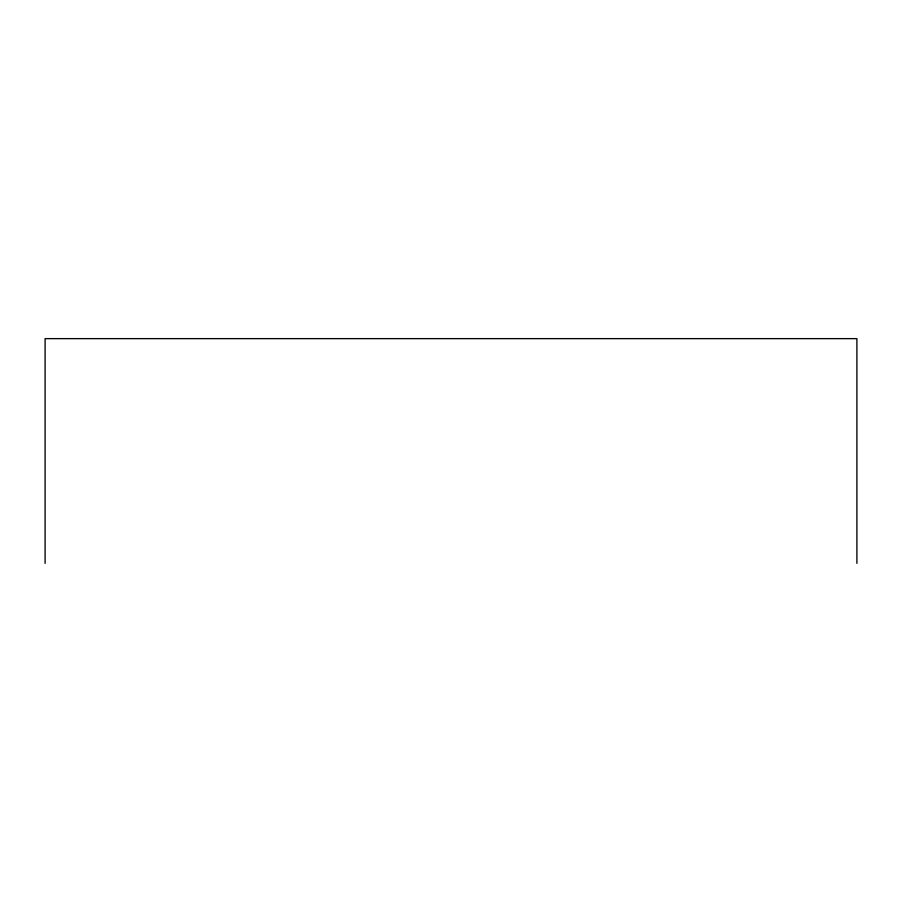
<?xml version="1.0" encoding="UTF-8"?>
<svg xmlns="http://www.w3.org/2000/svg" width="902" height="902" viewBox="0 0 902 902"><rect width="100%" height="100%" fill="white"/><g stroke="black" fill="none" stroke-linecap="round" stroke-linejoin="round"><path stroke-width="1.35" d="M856.9 563.367L856.9 338.633L45.1 338.633L45.1 563.367"/></g></svg>
